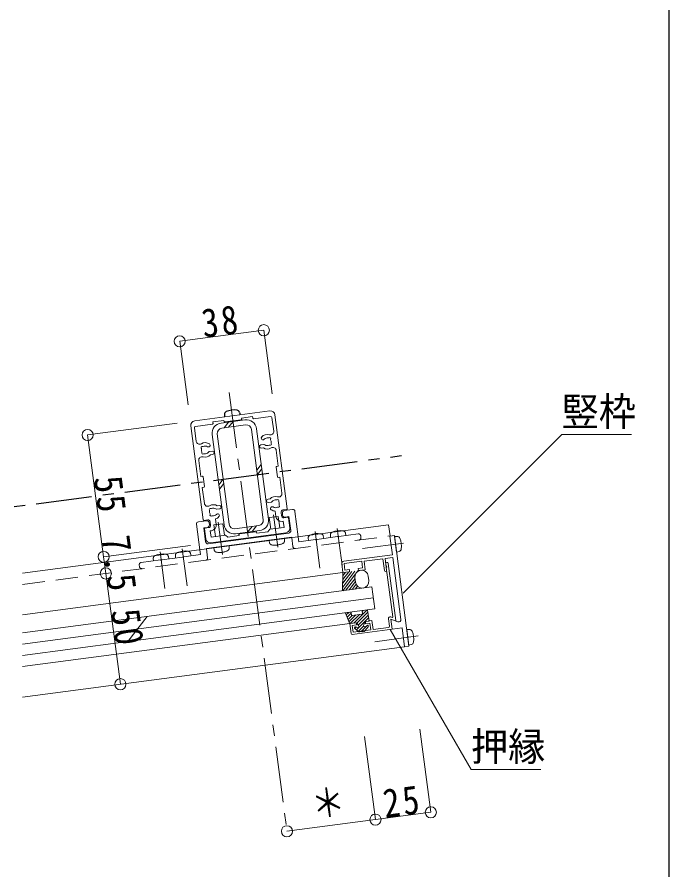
# Model space of a CAD drawing. Units: millimetres at full size, sheet at 1:5. Extents: x -1050 to 1050, y -742 to 742.
# Drawn here: x 698 to 990, y -381.7 to 0 of the extents above; entities that cross this region are included whole.
import ezdxf
from ezdxf.enums import TextEntityAlignment as Align

# ---------------------------------------------------------------- set-up
doc = ezdxf.new("R2010")
doc.units = ezdxf.units.MM
doc.header["$LTSCALE"] = 5
doc.linetypes.add('CHAIN1', pattern=[8, 5, -1, 1, -1])
doc.linetypes.add('DASHED2', pattern=[3, 2, -1])
doc.layers.add('0-0_通り芯', color=7, linetype='Continuous')
doc.layers.add('1-5_図枠1_1', color=7, linetype='Continuous')
for name, color, linetype, lineweight in [('0-3_寸法', 54, 'Continuous', 20), ('0-4_手摺部材', 92, 'Continuous', 20), ('0-7_ガラス', 6, 'Continuous', 20), ('0-8_その他', 11, 'Continuous', 20), ('0-9_文字', 3, 'Continuous', 20), ('0-A_支柱', 6, 'Continuous', 20), ('0-B_足元', 4, 'Continuous', 20)]:
    doc.layers.add(name, color=color, linetype=linetype, lineweight=lineweight)
doc.styles.add('ＭＳ ゴシック', font='')
doc.styles.get('ＭＳ ゴシック').set_extended_font_data('MS Gothic')

# ---------------------------------------------------------------- blocks, each defined once
blk = doc.blocks.new('dimension_origin')
at = {"color": 0, "linetype": 'Continuous', "lineweight": -2}
blk.add_circle((0, 0), 1.25, dxfattribs=at)

msp = doc.modelspace()

# ---------------------------------------------------------------- linework, layer by layer
at = {"layer": '0-0_通り芯'}
for p, q in [((790.911, -177.851), (790.96, -178.974)), ((797.657, -176.963), (797.901, -178.06))]:
    msp.add_line(p, q, dxfattribs=at)
at = {"layer": '0-0_通り芯', "linetype": 'CHAIN1'}
msp.add_line((548.02, -238.695), (870.176, -196.282), dxfattribs=at)
at = {"layer": '0-0_通り芯'}
for centre, radius, start, end in [((792.21, -177.794), 1.3, 113.38085, 182.5), ((795.266, -184.862), 9, 81.61915, 113.38085), ((796.388, -177.244), 1.3, 12.5, 81.61915)]:
    msp.add_arc(centre, radius, start, end, dxfattribs=at)
at = {"layer": '0-3_寸法'}
for p, q in [((808.546, -140.171), (770.871, -145.13)), ((808.546, -140.171), (812.29, -168.61)), ((770.871, -145.13), (774.615, -173.57)), ((769.672, -181.776), (729.623, -187.049)), ((729.623, -187.049), (736.802, -241.578)), ((775.745, -236.451), (736.802, -241.578)), ((736.802, -241.578), (737.781, -249.014)), ((737.781, -249.014), (744.308, -298.586)), ((878.453, -318.749), (883.348, -355.928)), ((853.667, -322.012), (858.562, -359.192)), ((858.562, -359.192), (883.348, -355.928)), ((818.904, -364.413), (858.562, -359.192))]:
    msp.add_line(p, q, dxfattribs=at)
at = {"layer": '0-3_寸法', "linetype": 'CHAIN1'}
msp.add_line((793.047, -168.005), (818.904, -364.413), dxfattribs=at)
at = {"layer": '0-4_手摺部材'}
for p, q in [((821.372, -220.358), (817.704, -220.841)), ((823.995, -232.621), (822.494, -221.219)), ((811.015, -224.042), (814.98, -223.52)), ((811.693, -229.197), (811.015, -224.042)), ((814.98, -223.52), (815.659, -228.675)), ((816.843, -221.963), (816.974, -222.954)), ((818.096, -223.815), (819.781, -223.594)), ((819.781, -223.594), (820.603, -229.84)), ((779.876, -238.429), (778.375, -227.027)), ((779.236, -225.905), (782.904, -225.423)), ((783.296, -228.397), (781.61, -228.619)), ((781.61, -228.619), (782.433, -234.865)), ((784.026, -226.283), (784.157, -227.275)), ((786.228, -227.305), (790.194, -226.783)), ((786.907, -232.46), (786.228, -227.305)), ((790.194, -226.783), (790.873, -231.938)), ((782.824, -237.839), (820.995, -232.814)), ((783.555, -235.726), (819.743, -230.962)), ((820.995, -232.814), (821.021, -233.012)), ((868.22, -232.445), (867.098, -232.494)), ((867.098, -232.494), (868.011, -239.434)), ((792.987, -236.501), (786.047, -237.415)), ((792.995, -236.702), (792.987, -236.501)), ((817.773, -233.238), (810.833, -234.152)), ((810.876, -234.348), (810.833, -234.152)), ((817.782, -233.439), (817.773, -233.238)), ((782.85, -238.037), (782.824, -237.839)), ((786.09, -237.611), (786.047, -237.415)), ((869.108, -239.191), (868.011, -239.434)), ((866.159, -240.686), (844.347, -243.558)), ((861.854, -242.463), (862.546, -247.718)), ((862.846, -242.333), (866.316, -241.876)), ((862.846, -242.333), (863.537, -247.587)), ((866.316, -241.876), (869.961, -269.569)), ((843.486, -244.68), (844.008, -248.646)), ((863.302, -245.803), (863.152, -244.663)), ((863.639, -246.061), (863.302, -245.803)), ((863.639, -246.061), (863.381, -246.398)), ((866.287, -268.476), (863.381, -246.398)), ((867.604, -270.049), (864.243, -244.519)), ((844.008, -248.646), (700.52, -267.536)), ((854.446, -270.47), (856.925, -270.144)), ((857.447, -274.109), (856.925, -270.144)), ((864.818, -272.635), (864.382, -269.328)), ((866.018, -268.689), (865.461, -268.476)), ((847.011, -271.451), (700.52, -290.737)), ((849.489, -271.122), (847.01, -271.449)), ((847.598, -275.91), (847.01, -271.449)), ((850.115, -272.049), (848.132, -272.31)), ((848.159, -276.341), (866.005, -273.991)), ((850.115, -272.049), (850.05, -271.553)), ((854.016, -271.031), (854.081, -271.527)), ((854.081, -271.527), (856.064, -271.265)), ((856.456, -274.24), (856.064, -271.265)), ((864.387, -273.196), (857.447, -274.109)), ((870.466, -273.404), (871.576, -281.831)), ((873.702, -274.085), (872.58, -274.134)), ((872.58, -274.134), (873.493, -281.074)), ((874.59, -280.831), (873.493, -281.074))]:
    msp.add_line(p, q, dxfattribs=at)
at = {"layer": '0-4_手摺部材', "linetype": 'CHAIN1'}
for p, q in [((812.867, -222.789), (814.773, -237.264)), ((788.081, -226.052), (789.987, -240.527)), ((841.411, -228.916), (843.578, -245.374)), ((831.496, -230.221), (833.663, -246.679)), ((871.124, -235.494), (852.723, -237.916)), ((762.095, -239.358), (764.262, -255.816)), ((772.01, -238.053), (774.176, -254.511)), ((877.637, -276.999), (858.205, -279.557))]:
    msp.add_line(p, q, dxfattribs=at)
at = {"layer": '0-4_手摺部材', "linetype": 'DASHED2'}
for p, q in [((700.52, -253.92), (865.09, -232.254)), ((824.283, -234.802), (823.995, -232.621)), ((841.583, -232.524), (832.264, -233.751)), ((835.193, -232.236), (835.436, -233.333)), ((838.362, -231.819), (838.411, -232.942)), ((841.92, -232.782), (841.583, -232.524)), ((841.92, -232.782), (842.178, -232.446)), ((850.804, -231.31), (842.178, -232.446)), ((845.108, -230.931), (845.351, -232.028)), ((852.03, -232.964), (851.926, -232.171)), ((811.076, -235.249), (810.876, -234.348)), ((817.822, -234.361), (817.782, -233.439)), ((821.021, -233.012), (821.543, -236.978)), ((831.669, -233.829), (824.283, -234.802)), ((828.447, -233.124), (828.496, -234.247)), ((832.005, -234.088), (831.669, -233.829)), ((832.005, -234.088), (832.264, -233.751)), ((775.706, -240.068), (775.95, -241.165)), ((780.163, -240.61), (779.876, -238.429)), ((783.373, -242.003), (782.85, -238.037)), ((786.29, -238.512), (786.09, -237.611)), ((793.036, -237.624), (792.995, -236.702)), ((753.642, -244.102), (762.268, -242.966)), ((759.046, -242.261), (759.095, -243.384)), ((762.604, -243.225), (762.268, -242.966)), ((762.604, -243.225), (762.863, -242.888)), ((762.863, -242.888), (772.182, -241.661)), ((765.792, -241.373), (766.035, -242.47)), ((768.961, -240.956), (769.01, -242.079)), ((772.519, -241.919), (772.182, -241.661)), ((772.519, -241.919), (772.777, -241.583)), ((772.777, -241.583), (780.163, -240.61)), ((752.886, -246.017), (752.781, -245.224))]:
    msp.add_line(p, q, dxfattribs=at)
at = {"layer": '0-4_手摺部材'}
for points in [[(865.09, -232.254), (864.437, -227.296), (700.52, -248.877)], [(871.576, -281.831), (873.559, -281.57), (867.032, -231.998), (865.049, -232.259), (866.159, -240.686)], [(844.008, -248.646), (846.983, -248.254), (846.852, -247.263), (844.869, -247.524), (844.478, -244.549), (852.409, -243.505), (852.801, -246.479), (850.818, -246.74), (850.948, -247.732), (853.923, -247.34), (853.427, -243.573), (861.854, -242.463)], [(866.005, -273.991), (865.417, -269.53), (867.334, -270.262)], [(870.466, -273.404), (866.005, -273.991), (865.417, -269.53), (868.643, -270.645)], [(856.456, -274.24), (848.524, -275.284), (848.132, -272.31)], [(700.52, -304.351), (871.616, -281.826), (700.52, -304.351)]]:
    msp.add_lwpolyline(points, dxfattribs=at)
for centre, radius, start, end in [((817.835, -221.833), 1, 97.5, 187.5), ((821.503, -221.35), 1, 7.5, 97.5), ((817.965, -222.824), 1, 187.5, 277.5), ((779.367, -226.897), 1, 97.5, 187.5), ((783.035, -226.414), 1, 7.5, 97.5), ((783.165, -227.405), 1, 277.5, 7.5), ((819.612, -229.97), 1, 277.5, 7.5), ((829.746, -233.068), 1.3, 113.38085, 120.81036), ((832.802, -240.136), 9, 81.61915, 113.38085), ((833.924, -232.518), 1.3, 74.18964, 81.61915), ((839.66, -231.763), 1.3, 113.38085, 120.81036), ((842.716, -238.83), 9, 81.61915, 113.38085), ((843.838, -231.212), 1.3, 74.18964, 81.61915), ((868.277, -233.743), 1.3, 23.38085, 92.5), ((783.424, -234.734), 1, 187.5, 277.5), ((861.209, -236.799), 9, 351.61915, 23.38085), ((763.401, -249.272), 9, 81.61915, 113.38085), ((764.523, -241.655), 1.3, 74.18964, 81.61915), ((770.259, -240.899), 1.3, 113.38085, 120.81036), ((773.315, -247.967), 9, 81.61915, 113.38085), ((774.437, -240.349), 1.3, 74.18964, 81.61915), ((868.827, -237.921), 1.3, 282.5, 351.61915), ((760.345, -242.205), 1.3, 113.38085, 120.81036), ((844.478, -244.549), 1, 97.5, 187.5), ((863.698, -244.591), 0.55, 7.5, 187.5), ((863.042, -247.653), 0.5, 187.5, 7.5), ((854.512, -270.966), 0.5, 97.5, 187.5), ((865.175, -269.223), 0.8, 69.09908, 187.5), ((866.089, -268.502), 0.2, 249.09908, 7.5), ((867.406, -270.075), 0.2, 249.09908, 7.5), ((868.97, -269.699), 1, 250.93495, 7.5), ((849.554, -271.618), 0.5, 7.5, 97.5), ((864.322, -272.7), 0.5, 277.5, 7.5), ((873.759, -275.384), 1.3, 23.38085, 92.5), ((848.094, -275.845), 0.5, 187.5, 277.5), ((866.691, -278.44), 9, 351.61915, 23.38085), ((874.309, -279.562), 1.3, 282.5, 351.61915)]:
    msp.add_arc(centre, radius, start, end, dxfattribs=at)
at = {"layer": '0-4_手摺部材', "linetype": 'DASHED2'}
for centre, radius, start, end in [((829.746, -233.068), 1.3, 120.81036, 182.5), ((833.924, -232.518), 1.3, 12.5, 74.18964), ((839.66, -231.763), 1.3, 120.81036, 182.5), ((843.838, -231.212), 1.3, 12.5, 74.18964), ((850.934, -232.302), 1, 7.5, 97.5), ((812.345, -234.968), 1.3, 192.5, 261.61915), ((813.467, -227.35), 9, 261.61915, 293.38085), ((816.523, -234.417), 1.3, 293.38085, 2.5), ((851.039, -233.095), 1, 277.5, 7.5), ((764.523, -241.655), 1.3, 12.5, 74.18964), ((770.259, -240.899), 1.3, 120.81036, 182.5), ((774.437, -240.349), 1.3, 12.5, 74.18964), ((787.559, -238.231), 1.3, 192.5, 261.61915), ((788.681, -230.613), 9, 261.61915, 293.38085), ((791.737, -237.681), 1.3, 293.38085, 2.5), ((822.535, -236.847), 1, 187.5, 277.5), ((753.773, -245.093), 1, 97.5, 187.5), ((760.345, -242.205), 1.3, 120.81036, 182.5), ((782.381, -242.134), 1, 277.5, 7.5), ((753.877, -245.886), 1, 187.5, 277.5)]:
    msp.add_arc(centre, radius, start, end, dxfattribs=at)
at = {"layer": '0-7_ガラス'}
for p, q in [((700.52, -280.651), (857.603, -259.971)), ((700.52, -285.694), (858.255, -264.928)), ((747.626, -279.492), (756.236, -268.273))]:
    msp.add_line(p, q, dxfattribs=at)
msp.add_lwpolyline([(858.255, -264.928), (856.95, -255.013), (700.52, -275.608)], dxfattribs=at)
at = {"layer": '0-8_その他'}
for p, q in [((843.886, -255.102), (849.384, -247.938)), ((850.345, -248.328), (850.786, -247.753)), ((844.008, -248.646), (843.855, -256.735)), ((843.898, -256.729), (849.646, -249.239)), ((843.918, -253.418), (847.981, -248.122)), ((843.95, -251.734), (846.579, -248.307)), ((843.982, -250.05), (845.177, -248.492)), ((845.3, -256.544), (849.39, -251.215)), ((849.618, -252.95), (849.357, -250.967)), ((855.567, -252.167), (855.306, -250.184)), ((846.703, -256.36), (849.574, -252.617)), ((848.105, -256.175), (849.886, -253.853)), ((849.507, -255.991), (850.495, -254.703)), ((846.968, -271.342), (845.189, -266.836)), ((845.309, -266.632), (847.449, -266.351)), ((845.479, -267.569), (846.584, -266.464)), ((845.879, -268.583), (847.66, -266.803)), ((847.774, -267.669), (847.617, -266.48)), ((847.942, -267.799), (852.602, -267.185)), ((848.919, -271.2), (854.727, -265.392)), ((850.253, -271.28), (855.167, -266.367)), ((852.731, -267.017), (852.574, -265.827)), ((852.61, -266.095), (853.098, -265.607)), ((852.703, -265.659), (854.885, -265.372)), ((855.666, -270.161), (855.053, -265.501)), ((846.279, -269.597), (848.099, -267.778)), ((846.679, -270.612), (849.727, -267.564)), ((847.29, -271.415), (851.356, -267.349)), ((850.077, -274.285), (855.496, -268.866)), ((850.83, -272.118), (855.331, -267.616)), ((853.942, -270.539), (855.537, -270.329)), ((855.434, -270.343), (855.66, -270.116)), ((847.127, -271.436), (849.994, -271.059)), ((849.241, -273.667), (851.175, -275.099)), ((849.264, -273.684), (849.906, -273.042)), ((850.729, -273.253), (849.578, -272.958)), ((850.889, -274.887), (853.21, -272.567)), ((852.068, -275.123), (854.971, -272.219)), ((853.8, -272.848), (854.835, -272.266)), ((855.344, -272.863), (853.847, -274.747)), ((851.538, -275.193), (853.521, -274.931))]:
    msp.add_line(p, q, dxfattribs=at)
for centre, radius, start, end in [((852.331, -250.576), 3, 97.5, 187.5), ((852.331, -250.576), 3, 7.5, 97.5), ((852.593, -252.559), 3, 187.5, 277.5), ((852.593, -252.559), 3, 277.5, 7.5), ((845.329, -266.781), 0.15, 97.5, 201.53624), ((847.468, -266.499), 0.15, 7.5, 97.5), ((852.723, -265.808), 0.15, 97.5, 187.5), ((852.582, -267.036), 0.15, 277.5, 7.5), ((854.904, -265.52), 0.15, 7.5, 97.5), ((847.922, -267.65), 0.15, 187.5, 277.5), ((872.418, -277.993), 20, 158.40453, 163.72268), ((853.962, -270.688), 0.15, 97.5, 158.40453), ((855.518, -270.18), 0.15, 277.5, 7.5), ((847.107, -271.287), 0.15, 201.53624, 277.5), ((849.479, -273.345), 0.4, 75.62576, 233.4867), ((850.013, -271.207), 0.15, 36.59547, 97.5), ((834.077, -283.041), 20, 31.27732, 36.59547), ((850.828, -272.865), 0.4, 255.62576, 31.27732), ((853.604, -272.5), 0.4, 163.72268, 299.37424), ((853.455, -274.436), 0.5, 277.5, 321.5133), ((855.031, -272.614), 0.4, 321.5133, 119.37424), ((851.473, -274.697), 0.5, 233.4867, 277.5)]:
    msp.add_arc(centre, radius, start, end, dxfattribs=at)
at = {"layer": '0-9_文字'}
for points in [[(870.955, -257.793), (941.955, -186.793), (973.205, -186.793)], [(865.16, -274.103), (901.354, -336.793), (932.604, -336.793)]]:
    msp.add_lwpolyline(points, dxfattribs=at)
at = {"layer": '0-A_支柱'}
for p, q in [((811.285, -176.298), (777.576, -180.736)), ((798.592, -179.482), (803.549, -178.829)), ((803.641, -179.523), (803.549, -178.829)), ((803.977, -179.782), (811.611, -178.776)), ((812.981, -185.346), (812.172, -179.207)), ((819.063, -220.057), (813.529, -178.02)), ((775.854, -182.98), (781.388, -225.017)), ((785.536, -182.209), (777.902, -183.214)), ((790.661, -180.526), (790.719, -180.972)), ((791.056, -181.23), (798.393, -180.265)), ((798.592, -179.482), (798.651, -179.928)), ((778.28, -189.914), (777.472, -183.775)), ((784.106, -194.501), (785.417, -194.329)), ((808.541, -191.284), (807.229, -191.457)), ((808.34, -192.824), (807.425, -192.944)), ((815.044, -201.019), (814.105, -193.889)), ((780.343, -205.587), (779.405, -198.457)), ((784.698, -195.936), (785.613, -195.816)), ((814.092, -201.447), (814.666, -205.809)), ((815.044, -201.019), (814.35, -201.11)), ((780.343, -205.587), (781.037, -205.496)), ((781.374, -205.754), (781.948, -210.116)), ((815.697, -205.976), (815.003, -206.067)), ((816.635, -213.106), (815.697, -205.976)), ((780.996, -210.544), (781.69, -210.453)), ((781.935, -217.674), (780.996, -210.544)), ((811.342, -215.627), (810.427, -215.747)), ((811.934, -217.062), (810.623, -217.235)), ((787.499, -220.279), (788.811, -220.106)), ((787.7, -218.739), (788.615, -218.619)), ((813.976, -223.551), (813.651, -221.083)), ((817.12, -220.615), (818.805, -220.394)), ((783.411, -225.053), (781.725, -225.275)), ((787.207, -227.075), (786.882, -224.608)), ((816.455, -223.225), (816.259, -221.737)), ((819.262, -223.864), (817.576, -224.085)), ((820.186, -228.583), (819.599, -224.122)), ((782.182, -228.745), (783.867, -228.523)), ((784.728, -227.401), (784.532, -225.914)), ((817.642, -228.414), (811.198, -229.262)), ((817.277, -225.638), (816.781, -225.703)), ((817.642, -228.414), (817.277, -225.638)), ((781.924, -229.082), (782.511, -233.543)), ((784.559, -229.945), (785.055, -229.88)), ((784.924, -232.721), (784.559, -229.945)), ((784.755, -235.265), (818.464, -230.827)), ((784.924, -232.721), (791.369, -231.873)), ((792.491, -232.734), (791.369, -231.873)), ((792.491, -232.734), (797.448, -232.081)), ((797.448, -232.081), (797.389, -231.635)), ((797.647, -231.298), (804.984, -230.333)), ((805.379, -231.037), (805.321, -230.591)), ((805.379, -231.037), (810.337, -230.384)), ((810.337, -230.384), (811.198, -229.262))]:
    msp.add_line(p, q, dxfattribs=at)
msp.add_lwpolyline([(785.795, -181.873), (785.703, -181.179), (790.661, -180.526)], dxfattribs=at)
for centre, radius, start, end in [((811.546, -178.281), 2, 7.5, 97.5), ((811.677, -179.272), 0.5, 7.5, 97.5), ((777.837, -182.719), 2, 97.5, 187.5), ((777.968, -183.71), 0.5, 97.5, 187.5), ((785.497, -181.912), 0.3, 277.5, 7.5), ((791.017, -180.933), 0.3, 187.5, 277.5), ((798.353, -179.967), 0.3, 277.5, 7.5), ((803.938, -179.484), 0.3, 187.5, 277.5), ((810.073, -190.074), 3.25, 72.59894, 140.0424), ((811.493, -185.541), 1.5, 252.59894, 7.5), ((779.767, -189.718), 1.5, 187.5, 302.40106), ((782.312, -193.729), 3.25, 54.9576, 122.40106), ((808.157, -188.468), 0.75, 140.0424, 320.0424), ((810.073, -190.074), 1.75, 75.0799, 140.0424), ((810.601, -188.093), 0.3, 255.0799, 312.21344), ((811.138, -188.686), 0.5, 332.78656, 132.21344), ((811.461, -191.139), 0.5, 242.78656, 42.21344), ((811.85, -189.051), 0.3, 152.78656, 209.9201), ((810.073, -190.074), 1.75, 345.0799, 29.9201), ((812.054, -190.602), 0.3, 165.0799, 222.21344), ((780.924, -192.663), 0.5, 62.78656, 222.21344), ((780.332, -193.201), 0.3, 345.0799, 42.21344), ((782.312, -193.729), 1.75, 165.0799, 209.9201), ((780.536, -194.751), 0.3, 332.78656, 29.9201), ((781.29, -191.952), 0.3, 242.78656, 299.9201), ((782.312, -193.729), 1.75, 54.9576, 119.9201), ((783.748, -191.682), 0.75, 234.9576, 54.9576), ((784.171, -194.997), 0.5, 97.5, 145.68969), ((785.515, -195.072), 0.75, 277.5, 97.5), ((807.327, -192.201), 0.75, 97.5, 277.5), ((810.073, -190.074), 3.25, 237.78486, 302.40106), ((808.606, -191.78), 0.5, 49.31031, 97.5), ((810.073, -190.074), 1.75, 229.31031, 299.9201), ((811.095, -191.851), 0.3, 62.78656, 119.9201), ((812.618, -194.084), 1.5, 7.5, 122.40106), ((780.892, -198.261), 1.5, 72.59894, 187.5), ((781.247, -195.117), 0.5, 152.78656, 312.21344), ((782.312, -193.729), 3.25, 252.59894, 317.21514), ((781.785, -195.71), 0.3, 75.0799, 132.21344), ((782.312, -193.729), 1.75, 255.0799, 325.68969), ((814.389, -201.408), 0.3, 97.5, 187.5), ((781.077, -205.793), 0.3, 7.5, 97.5), ((814.963, -205.77), 0.3, 187.5, 277.5), ((781.651, -210.156), 0.3, 277.5, 7.5), ((815.148, -213.302), 1.5, 252.59894, 7.5), ((810.525, -216.491), 0.75, 97.5, 277.5), ((813.728, -217.834), 3.25, 72.59894, 137.21514), ((811.869, -216.566), 0.5, 277.5, 325.68969), ((813.728, -217.834), 1.75, 75.0799, 145.68969), ((814.255, -215.853), 0.3, 255.0799, 312.21344), ((814.793, -216.446), 0.5, 332.78656, 132.21344), ((815.504, -216.812), 0.3, 152.78656, 209.9201), ((813.728, -217.834), 1.75, 345.0799, 29.9201), ((783.422, -217.479), 1.5, 187.5, 302.40106), ((784.579, -220.424), 0.5, 62.78656, 222.21344), ((783.986, -220.961), 0.3, 345.0799, 42.21344), ((785.967, -221.489), 1.75, 165.0799, 209.9201), ((785.967, -221.489), 3.25, 57.78486, 122.40106), ((784.945, -219.712), 0.3, 242.78656, 299.9201), ((785.967, -221.489), 1.75, 49.31031, 119.9201), ((787.434, -219.783), 0.5, 229.31031, 277.5), ((788.713, -219.363), 0.75, 277.5, 97.5), ((812.292, -219.881), 0.75, 54.9576, 234.9576), ((813.728, -217.834), 3.25, 234.9576, 268.65012), ((813.728, -217.834), 1.75, 234.9576, 299.9201), ((814.75, -219.611), 0.3, 62.78656, 119.9201), ((815.116, -218.9), 0.5, 242.78656, 42.21344), ((815.709, -218.362), 0.3, 165.0799, 222.21344), ((817.25, -221.607), 1, 97.5, 187.5), ((818.766, -220.096), 0.3, 277.5, 7.5), ((781.686, -224.978), 0.3, 187.5, 277.5), ((783.541, -226.045), 1, 7.5, 97.5), ((784.902, -222.877), 0.5, 152.78656, 312.21344), ((784.19, -222.512), 0.3, 332.78656, 29.9201), ((785.439, -223.47), 0.3, 75.0799, 132.21344), ((785.967, -221.489), 1.75, 255.0799, 320.0424), ((785.967, -221.489), 3.25, 286.34988, 320.0424), ((787.883, -223.095), 0.75, 320.0424, 140.0424), ((816.455, -223.225), 2.5, 187.5, 277.5), ((817.446, -223.094), 1, 187.5, 277.5), ((819.301, -224.161), 0.3, 7.5, 97.5), ((782.221, -229.043), 0.3, 97.5, 187.5), ((783.737, -227.532), 1, 277.5, 7.5), ((784.728, -227.401), 2.5, 277.5, 7.5), ((818.203, -228.844), 2, 277.5, 7.5), ((797.687, -231.596), 0.3, 97.5, 187.5), ((805.023, -230.63), 0.3, 7.5, 97.5), ((784.494, -233.282), 2, 187.5, 277.5)]:
    msp.add_arc(centre, radius, start, end, dxfattribs=at)
at = {"layer": '0-B_足元'}
for p, q in [((789.403, -181.7), (800.111, -180.291)), ((800.411, -182.571), (789.703, -183.981)), ((792.774, -181.256), (790.794, -183.837)), ((794.757, -180.995), (792.777, -183.576)), ((790.768, -227.312), (785.443, -186.861)), ((793.049, -227.012), (787.723, -186.561)), ((808.317, -225.002), (802.991, -184.551)), ((810.597, -224.702), (805.272, -184.251)), ((807.373, -200.213), (805.393, -202.794)), ((807.634, -202.196), (805.654, -204.776)), ((790.386, -206.787), (788.406, -209.367)), ((790.647, -208.769), (788.667, -211.35)), ((806.337, -227.582), (795.629, -228.992)), ((803.263, -227.987), (801.283, -230.568)), ((805.246, -227.726), (803.266, -230.307)), ((806.637, -229.863), (795.929, -231.272))]:
    msp.add_line(p, q, dxfattribs=at)
for centre, radius, start, end in [((790.003, -186.261), 4.6, 97.5, 187.5), ((800.711, -184.851), 4.6, 7.5, 97.5), ((800.711, -184.851), 2.3, 7.5, 97.5), ((790.003, -186.261), 2.3, 97.5, 187.5), ((806.037, -225.302), 2.3, 277.5, 7.5), ((806.037, -225.302), 4.6, 277.5, 7.5), ((795.329, -226.712), 4.6, 187.5, 277.5), ((795.329, -226.712), 2.3, 187.5, 277.5)]:
    msp.add_arc(centre, radius, start, end, dxfattribs=at)
at = {"layer": '1-5_図枠1_1'}
msp.add_line((990, 682.5), (990, -707.5), dxfattribs=at)

# ---------------------------------------------------------------- block references
at = {"layer": '0-3_寸法', "xscale": 2, "yscale": 2}
for p, rotation in [((808.546, -140.171), 7.5), ((770.871, -145.13), 187.5), ((729.623, -187.049), 97.5), ((736.802, -241.578), 277.5), ((736.802, -241.578), 97.5), ((737.781, -249.014), 277.5), ((737.781, -249.014), 97.5), ((744.308, -298.586), 277.5), ((883.348, -355.928), 7.5), ((858.562, -359.192), 7.5), ((858.562, -359.192), 187.5), ((818.904, -364.413), 187.5)]:
    msp.add_blockref('dimension_origin', p, dxfattribs=dict(at, rotation=rotation))

# ---------------------------------------------------------------- texts
at = {"layer": '0-3_寸法', "style": 'ＭＳ ゴシック', "width": 0.85}
msp.add_text('＊', height=12.83, rotation=7.5, dxfattribs=at).set_placement((831.297, -362.781), align=Align.BOTTOM_LEFT)
at = {"layer": '0-3_寸法', "char_height": 12.83, "attachment_point": 7, "style": 'ＭＳ ゴシック'}
for s, insert, rotation in [('\\T1.17;\\W0.85;38', (781.653, -143.711), 7.5), ('\\T1.17;\\W0.85;55', (732.152, -206.258), 277.5), ('\\T1.17;\\W0.85;7.5', (735.66, -232.903), 277.5), ('\\T1.17;\\W0.85;50', (739.984, -265.745), 277.5), ('\\T1.17;\\W0.85;25', (862.9, -358.621), 7.5)]:
    msp.add_mtext(s, dxfattribs=dict(at, insert=insert, rotation=rotation))
at = {"layer": '0-9_文字', "style": 'ＭＳ ゴシック', "width": 0.95}
for s, p in [('竪枠', (941.955, -186.793)), ('押縁', (901.354, -336.793))]:
    msp.add_text(s, height=12.83, dxfattribs=at).set_placement(p, align=Align.BOTTOM_LEFT)

doc.saveas('drawing.dxf')
